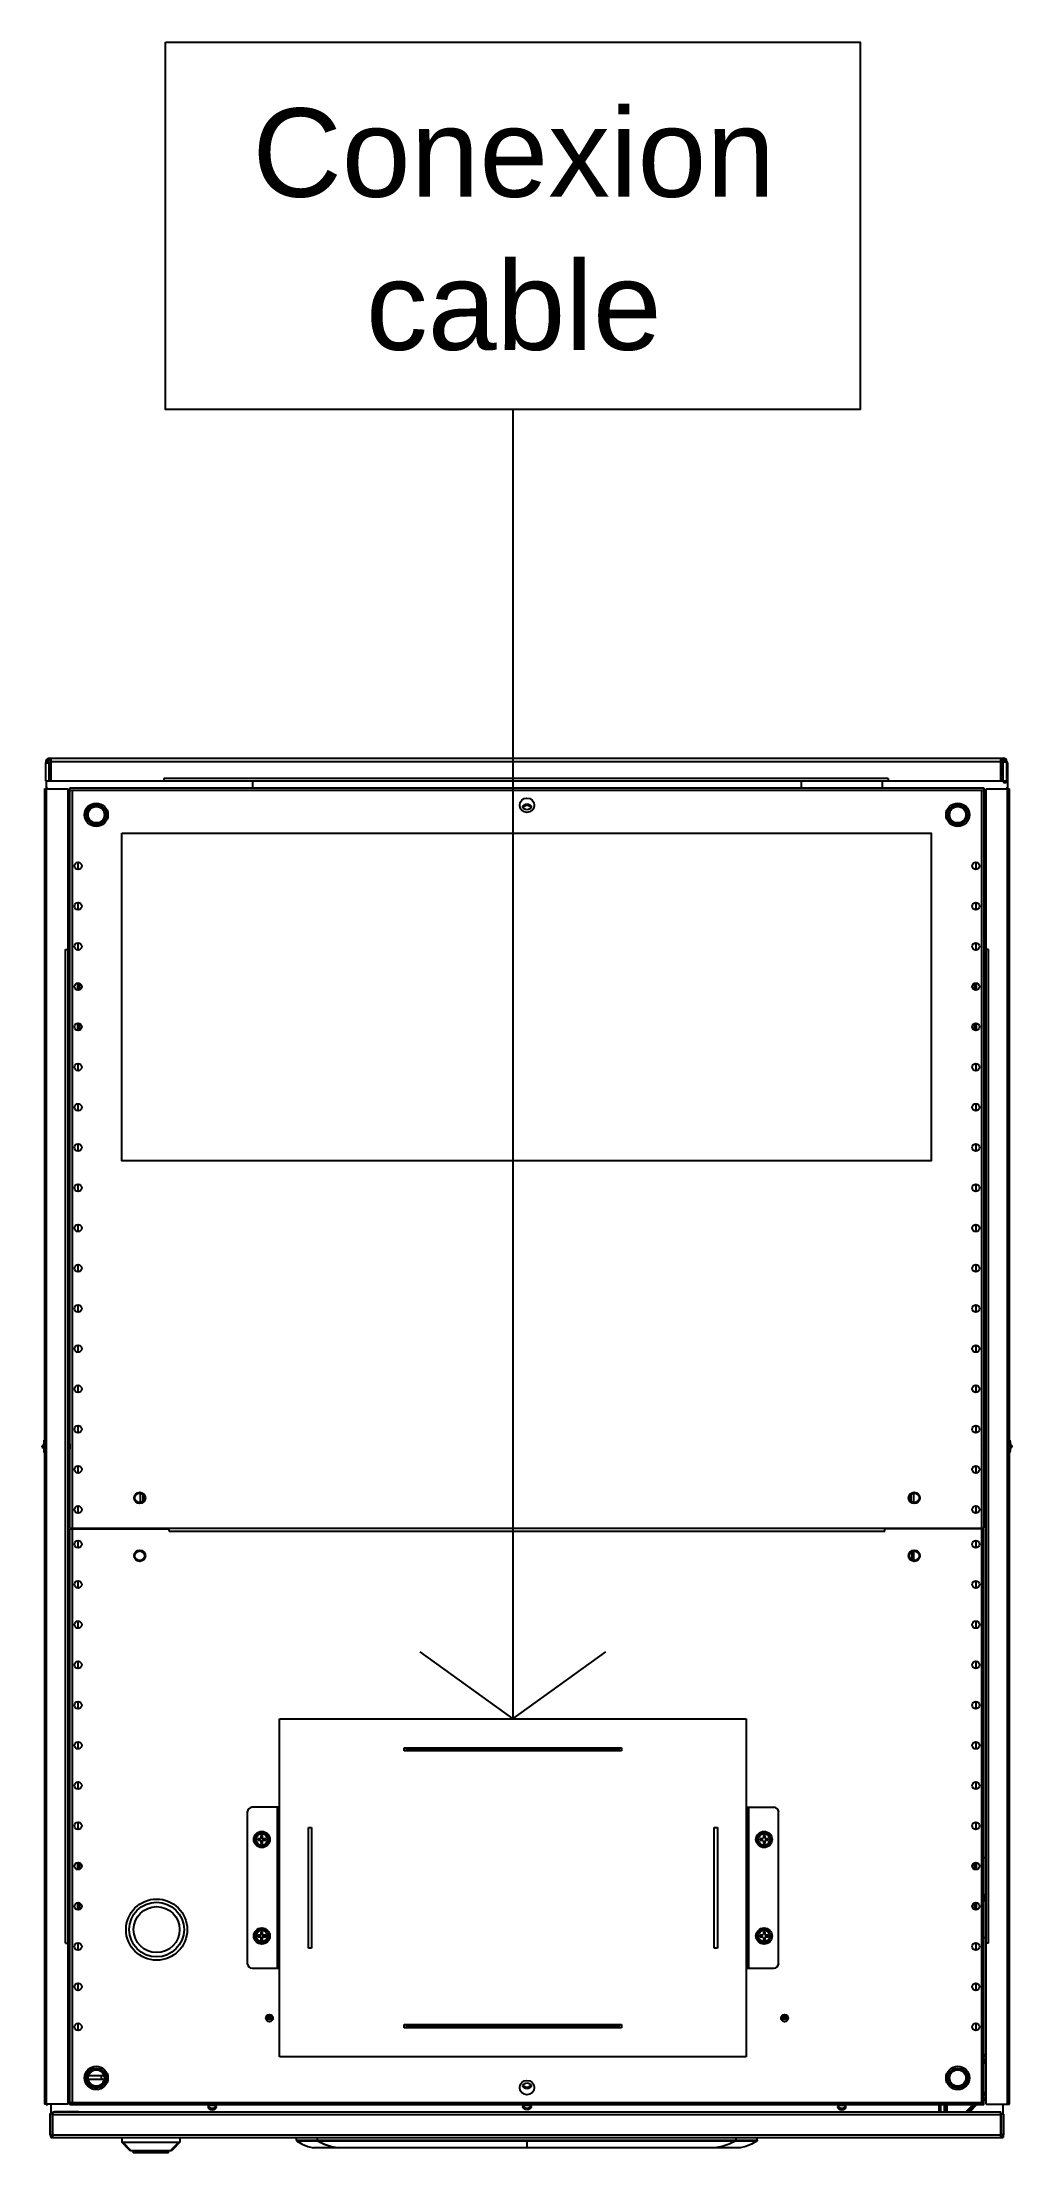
# Model space of a CAD drawing. Header units: millimetres. Extents: x 0 to 60, y -1 to 130.
import ezdxf
from ezdxf.enums import TextEntityAlignment as Align

# ---------------------------------------------------------------- set-up
doc = ezdxf.new("R2010")
doc.units = ezdxf.units.MM
doc.layers.add('DIMENSIONES', color=130, linetype='Continuous', lineweight=5)
doc.styles.get("Standard").update_dxf_attribs({"font": 'arial.ttf'})

msp = doc.modelspace()

# ---------------------------------------------------------------- linework, layer by layer
at = {"color": 7}
for p, q in [((29.09, 107.38), (29.09, 26.02)), ((23.32, 30.18), (29.09, 26.02)), ((29.09, 26.02), (34.87, 30.18))]:
    msp.add_line(p, q, dxfattribs=at)
at = {"color": 7, "linetype": 'Continuous'}
for p, q in [((0.06, 85.4), (0.06, 84.32)), ((0.41, 85.4), (0.06, 85.4)), ((0.42, 85.45), (0.18, 85.45)), ((0.38, 85.72), (59.54, 85.72)), ((0.38, 85.6), (0.42, 85.6)), ((0.41, 84.32), (0.41, 85.4)), ((0.42, 85.72), (0.42, 85.69)), ((0.42, 84.32), (0.42, 85.69)), ((59.4, 85.72), (59.4, 85.69)), ((59.4, 84.32), (59.4, 85.69)), ((59.54, 85.6), (59.4, 85.6)), ((59.41, 85.45), (59.4, 85.45)), ((59.41, 85.5), (59.41, 84.32)), ((59.41, 85.5), (59.76, 85.5)), ((59.76, 84.32), (59.76, 85.5)), ((59.82, 85.45), (59.76, 85.45)), ((59.82, 83.85), (59.82, 85.45)), ((0.06, 84.32), (0.41, 84.32)), ((0.12, 84.32), (0.12, 83.85)), ((0.42, 84.32), (59.4, 84.32)), ((7.42, 84.46), (7.42, 84.32)), ((12.92, 84.32), (12.92, 83.87)), ((47.02, 83.87), (47.02, 84.32)), ((52.02, 84.32), (52.02, 83.87)), ((52.4, 84.46), (52.4, 84.32)), ((59.41, 84.32), (59.76, 84.32)), ((0, 83.82), (0, 2.07)), ((0, 83.82), (1.45, 83.82)), ((0.1, 83.82), (0.1, 83.85)), ((0.1, 83.85), (0.22, 83.85)), ((0.22, 83.85), (0.22, 83.82)), ((1.45, 83.82), (1.45, 2.07)), ((1.59, 83.57), (1.45, 83.57)), ((1.59, 83.45), (1.45, 83.45)), ((1.59, 83.32), (1.45, 83.18)), ((1.59, 37.87), (1.59, 83.87)), ((1.59, 83.87), (58.34, 83.87)), ((1.59, 83.73), (1.74, 83.73)), ((29.73, 82.62), (29.71, 82.69)), ((29.87, 82.86), (29.97, 82.87)), ((58.2, 83.73), (58.34, 83.73)), ((58.34, 83.87), (58.34, 37.87)), ((58.49, 2.07), (58.49, 83.82)), ((58.49, 83.82), (59.94, 83.82)), ((59.72, 83.82), (59.72, 83.85)), ((59.84, 83.85), (59.72, 83.85)), ((59.84, 83.85), (59.84, 83.82)), ((59.94, 2.07), (59.94, 83.82)), ((1.45, 81.15), (1.59, 81.15)), ((1.59, 80.75), (1.45, 80.75)), ((2.08, 79.25), (2.08, 78.8)), ((2.08, 79.25), (2.08, 78.8)), ((57.86, 78.8), (57.86, 79.25)), ((57.86, 78.8), (57.86, 79.25)), ((2.08, 76.75), (2.08, 76.3)), ((2.08, 76.75), (2.08, 76.3)), ((57.86, 76.3), (57.86, 76.75)), ((57.86, 76.3), (57.86, 76.75)), ((1.31, 73.82), (1.45, 73.82)), ((1.45, 73.5), (1.59, 73.5)), ((2.08, 74.25), (2.08, 73.8)), ((2.08, 74.25), (2.08, 73.8)), ((57.86, 73.8), (57.86, 74.25)), ((57.86, 73.8), (57.86, 74.25)), ((58.34, 73.5), (58.49, 73.5)), ((58.63, 73.82), (58.49, 73.82)), ((1.45, 71.27), (1.46, 71.26)), ((1.45, 71.25), (1.47, 71.25)), ((2.06, 71.75), (2.06, 71.3)), ((2.17, 71.74), (2.17, 71.31)), ((57.77, 71.31), (57.77, 71.74)), ((57.88, 71.3), (57.88, 71.75)), ((58.47, 71.25), (58.49, 71.25)), ((1.47, 70.75), (1.45, 70.75)), ((58.49, 70.75), (58.47, 70.75)), ((58.49, 70.73), (58.48, 70.74)), ((1.59, 68.5), (1.45, 68.5)), ((2.06, 69.25), (2.06, 68.8)), ((2.17, 69.24), (2.17, 68.81)), ((57.77, 68.81), (57.77, 69.24)), ((57.88, 68.8), (57.88, 69.25)), ((58.49, 68.5), (58.34, 68.5)), ((2.08, 66.75), (2.08, 66.3)), ((2.08, 66.75), (2.08, 66.3)), ((57.86, 66.3), (57.86, 66.75)), ((57.86, 66.3), (57.86, 66.75)), ((2.08, 64.25), (2.08, 63.8)), ((2.08, 64.25), (2.08, 63.8)), ((57.86, 63.8), (57.86, 64.25)), ((57.86, 63.8), (57.86, 64.25)), ((2.08, 61.75), (2.08, 61.3)), ((2.08, 61.75), (2.08, 61.3)), ((57.86, 61.3), (57.86, 61.75)), ((57.86, 61.3), (57.86, 61.75)), ((2.08, 59.25), (2.08, 58.8)), ((2.08, 59.25), (2.08, 58.8)), ((57.86, 58.8), (57.86, 59.25)), ((57.86, 58.8), (57.86, 59.25)), ((2.08, 56.75), (2.08, 56.3)), ((2.08, 56.75), (2.08, 56.3)), ((57.86, 56.3), (57.86, 56.75)), ((57.86, 56.3), (57.86, 56.75)), ((2.08, 54.25), (2.08, 53.8)), ((2.08, 54.25), (2.08, 53.8)), ((57.86, 53.8), (57.86, 54.25)), ((57.86, 53.8), (57.86, 54.25)), ((2.08, 51.75), (2.08, 51.3)), ((2.08, 51.75), (2.08, 51.3)), ((57.86, 51.3), (57.86, 51.75)), ((57.86, 51.3), (57.86, 51.75)), ((2.08, 49.25), (2.08, 48.8)), ((2.08, 49.25), (2.08, 48.8)), ((57.86, 48.8), (57.86, 49.25)), ((57.86, 48.8), (57.86, 49.25)), ((2.08, 46.75), (2.08, 46.3)), ((2.08, 46.75), (2.08, 46.3)), ((57.86, 46.3), (57.86, 46.75)), ((57.86, 46.3), (57.86, 46.75)), ((-0.02, 43.33), (-0.05, 43.04)), ((-0.02, 42.57), (-0.02, 43.33)), ((0, 43.33), (-0.02, 43.33)), ((2.08, 44.25), (2.08, 43.8)), ((2.08, 44.25), (2.08, 43.8)), ((57.86, 43.8), (57.86, 44.25)), ((57.86, 43.8), (57.86, 44.25)), ((59.96, 43.33), (59.94, 43.33)), ((59.96, 43.33), (59.99, 43.04)), ((59.96, 43.33), (59.96, 42.57)), ((-0.05, 43.04), (-0.13, 42.99)), ((-0.13, 42.91), (-0.13, 42.99)), ((-0.13, 42.91), (-0.05, 42.86)), ((-0.05, 43.04), (-0.05, 42.86)), ((-0.05, 42.86), (-0.02, 42.57)), ((0, 42.57), (-0.02, 42.57)), ((1.5, 42.71), (1.45, 42.7)), ((58.44, 43.19), (58.49, 43.2)), ((59.96, 42.57), (59.94, 42.57)), ((59.99, 42.86), (59.96, 42.57)), ((59.99, 43.04), (60.07, 42.99)), ((59.99, 42.86), (59.99, 43.04)), ((60.07, 42.91), (59.99, 42.86)), ((60.07, 42.99), (60.07, 42.91)), ((2.08, 41.75), (2.08, 41.3)), ((2.08, 41.75), (2.08, 41.3)), ((57.86, 41.3), (57.86, 41.75)), ((57.86, 41.3), (57.86, 41.75)), ((5.97, 39.46), (5.97, 40.04)), ((5.97, 39.46), (5.97, 40.04)), ((6.14, 39.55), (6.14, 39.95)), ((6.17, 39.59), (6.17, 39.91)), ((53.77, 39.91), (53.77, 39.59)), ((53.8, 39.95), (53.8, 39.55)), ((53.97, 40.04), (53.97, 39.46)), ((53.97, 40.04), (53.97, 39.46)), ((2.08, 39.25), (2.08, 38.8)), ((2.08, 39.25), (2.08, 38.8)), ((57.86, 38.8), (57.86, 39.25)), ((57.86, 38.8), (57.86, 39.25)), ((1.59, 37.87), (7.74, 37.87)), ((1.59, 2.02), (1.59, 37.82)), ((1.59, 37.82), (7.74, 37.82)), ((2.08, 37.87), (2.08, 37.82)), ((2.08, 37.87), (2.08, 37.82)), ((2.08, 37.1), (2.08, 36.65)), ((2.08, 37.1), (2.08, 36.65)), ((7.74, 37.87), (7.74, 37.82)), ((7.74, 37.68), (7.74, 37.82)), ((52.2, 37.87), (58.34, 37.87)), ((52.2, 37.87), (52.2, 37.82)), ((52.2, 37.85), (52.47, 37.85)), ((58.34, 37.82), (52.2, 37.82)), ((52.2, 37.68), (52.2, 37.82)), ((52.47, 37.82), (52.47, 37.85)), ((57.86, 36.65), (57.86, 37.1)), ((57.86, 36.65), (57.86, 37.1)), ((58.34, 2.02), (58.34, 37.82)), ((53.78, 36.33), (53.8, 36.31)), ((53.8, 36.35), (53.8, 36.31)), ((53.97, 36.31), (53.8, 36.31)), ((53.97, 36.44), (53.97, 35.86)), ((53.97, 36.44), (53.97, 35.86)), ((2.08, 34.6), (2.08, 34.15)), ((2.08, 34.6), (2.08, 34.15)), ((57.86, 34.15), (57.86, 34.6)), ((57.86, 34.15), (57.86, 34.6)), ((2.08, 32.1), (2.08, 31.65)), ((2.08, 32.1), (2.08, 31.65)), ((57.86, 31.65), (57.86, 32.1)), ((57.86, 31.65), (57.86, 32.1)), ((2.08, 29.6), (2.08, 29.15)), ((2.08, 29.6), (2.08, 29.15)), ((57.86, 29.15), (57.86, 29.6)), ((57.86, 29.15), (57.86, 29.6)), ((2.08, 27.1), (2.08, 26.65)), ((2.08, 27.1), (2.08, 26.65)), ((57.86, 26.65), (57.86, 27.1)), ((57.86, 26.65), (57.86, 27.1)), ((14.59, 5.02), (14.59, 26.02)), ((14.59, 26.02), (43.59, 26.02)), ((43.59, 26.02), (43.59, 5.02)), ((2.08, 24.6), (2.08, 24.15)), ((2.08, 24.6), (2.08, 24.15)), ((22.34, 24.22), (35.84, 24.22)), ((22.34, 24.02), (22.34, 24.22)), ((35.84, 24.02), (22.34, 24.02)), ((22.48, 24.1), (22.48, 24.02)), ((22.59, 24.02), (22.59, 24.15)), ((22.59, 24.14), (35.59, 24.14)), ((35.59, 24.15), (35.59, 24.02)), ((35.72, 24.1), (35.72, 24.02)), ((35.84, 24.22), (35.84, 24.02)), ((57.86, 24.15), (57.86, 24.6)), ((57.86, 24.15), (57.86, 24.6)), ((2.08, 22.1), (2.08, 21.65)), ((2.08, 22.1), (2.08, 21.65)), ((57.86, 21.65), (57.86, 22.1)), ((57.86, 21.65), (57.86, 22.1)), ((12.59, 20.22), (12.59, 10.82)), ((14.59, 20.52), (12.9, 20.52)), ((14.5, 20.52), (14.5, 10.52)), ((43.59, 20.52), (45.3, 20.52)), ((43.69, 10.52), (43.69, 20.52)), ((45.59, 10.82), (45.59, 20.22)), ((2.08, 19.6), (2.08, 19.15)), ((2.08, 19.6), (2.08, 19.15)), ((13.06, 18.52), (13.28, 18.9)), ((13.28, 18.15), (13.06, 18.52)), ((13.4, 18.57), (13.25, 18.57)), ((13.25, 18.57), (13.25, 18.47)), ((13.25, 18.47), (13.4, 18.47)), ((13.28, 18.9), (13.71, 18.9)), ((13.55, 18.77), (13.44, 18.77)), ((13.44, 18.77), (13.44, 18.62)), ((13.44, 18.42), (13.44, 18.27)), ((13.55, 18.62), (13.55, 18.77)), ((13.55, 18.27), (13.55, 18.42)), ((13.75, 18.57), (13.59, 18.57)), ((13.59, 18.47), (13.75, 18.47)), ((13.93, 18.52), (13.71, 18.9)), ((13.71, 18.15), (13.93, 18.52)), ((13.75, 18.47), (13.75, 18.57)), ((16.4, 19.27), (16.59, 19.27)), ((16.4, 11.77), (16.4, 19.27)), ((16.59, 19.27), (16.59, 11.77)), ((41.59, 19.27), (41.8, 19.27)), ((41.59, 11.77), (41.59, 19.27)), ((41.8, 19.27), (41.8, 11.77)), ((44.26, 18.52), (44.48, 18.9)), ((44.48, 18.15), (44.26, 18.52)), ((44.59, 18.57), (44.44, 18.57)), ((44.44, 18.57), (44.44, 18.47)), ((44.44, 18.47), (44.59, 18.47)), ((44.48, 18.9), (44.91, 18.9)), ((44.75, 18.77), (44.65, 18.77)), ((44.65, 18.77), (44.65, 18.62)), ((44.65, 18.42), (44.65, 18.27)), ((44.75, 18.62), (44.75, 18.77)), ((44.75, 18.27), (44.75, 18.42)), ((44.94, 18.57), (44.8, 18.57)), ((44.8, 18.47), (44.94, 18.47)), ((45.13, 18.52), (44.91, 18.9)), ((44.91, 18.15), (45.13, 18.52)), ((44.94, 18.47), (44.94, 18.57)), ((57.86, 19.15), (57.86, 19.6)), ((57.86, 19.15), (57.86, 19.6)), ((1.45, 17.4), (1.59, 17.4)), ((2.06, 17.1), (2.06, 16.65)), ((2.17, 17.09), (2.17, 16.66)), ((13.28, 18.15), (13.71, 18.15)), ((13.44, 18.27), (13.55, 18.27)), ((44.48, 18.15), (44.91, 18.15)), ((44.65, 18.27), (44.75, 18.27)), ((57.77, 16.66), (57.77, 17.09)), ((57.88, 16.65), (57.88, 17.1)), ((58.34, 17.4), (58.49, 17.4)), ((1.45, 15.17), (1.46, 15.16)), ((1.45, 15.15), (1.47, 15.15)), ((1.47, 14.65), (1.45, 14.65)), ((2.06, 14.6), (2.06, 14.15)), ((2.17, 14.59), (2.17, 14.16)), ((57.77, 14.16), (57.77, 14.59)), ((57.88, 14.15), (57.88, 14.6)), ((58.47, 15.15), (58.49, 15.15)), ((58.49, 14.65), (58.47, 14.65)), ((58.49, 14.63), (58.48, 14.64)), ((1.31, 12.07), (1.45, 12.07)), ((1.59, 12.4), (1.45, 12.4)), ((2.08, 12.1), (2.08, 11.65)), ((2.08, 12.1), (2.08, 11.65)), ((13.06, 12.52), (13.28, 12.9)), ((13.28, 12.15), (13.06, 12.52)), ((13.4, 12.57), (13.25, 12.57)), ((13.25, 12.57), (13.25, 12.47)), ((13.25, 12.47), (13.4, 12.47)), ((13.28, 12.9), (13.71, 12.9)), ((13.28, 12.15), (13.71, 12.15)), ((13.55, 12.77), (13.44, 12.77)), ((13.44, 12.77), (13.44, 12.62)), ((13.44, 12.42), (13.44, 12.27)), ((13.44, 12.27), (13.55, 12.27)), ((13.55, 12.62), (13.55, 12.77)), ((13.55, 12.27), (13.55, 12.42)), ((13.75, 12.57), (13.59, 12.57)), ((13.59, 12.47), (13.75, 12.47)), ((13.93, 12.52), (13.71, 12.9)), ((13.71, 12.15), (13.93, 12.52)), ((13.75, 12.47), (13.75, 12.57)), ((44.26, 12.52), (44.48, 12.9)), ((44.48, 12.15), (44.26, 12.52)), ((44.59, 12.57), (44.44, 12.57)), ((44.44, 12.57), (44.44, 12.47)), ((44.44, 12.47), (44.59, 12.47)), ((44.48, 12.9), (44.91, 12.9)), ((44.48, 12.15), (44.91, 12.15)), ((44.75, 12.77), (44.65, 12.77)), ((44.65, 12.77), (44.65, 12.62)), ((44.65, 12.42), (44.65, 12.27)), ((44.65, 12.27), (44.75, 12.27)), ((44.75, 12.62), (44.75, 12.77)), ((44.75, 12.27), (44.75, 12.42)), ((44.94, 12.57), (44.8, 12.57)), ((44.8, 12.47), (44.94, 12.47)), ((45.13, 12.52), (44.91, 12.9)), ((44.91, 12.15), (45.13, 12.52)), ((44.94, 12.47), (44.94, 12.57)), ((57.86, 11.65), (57.86, 12.1)), ((57.86, 11.65), (57.86, 12.1)), ((58.49, 12.4), (58.34, 12.4)), ((58.63, 12.07), (58.49, 12.07)), ((12.9, 10.52), (14.59, 10.52)), ((16.59, 11.77), (16.4, 11.77)), ((41.8, 11.77), (41.59, 11.77)), ((43.59, 10.52), (45.3, 10.52)), ((2.08, 9.6), (2.08, 9.15)), ((2.08, 9.6), (2.08, 9.15)), ((57.86, 9.15), (57.86, 9.6)), ((57.86, 9.15), (57.86, 9.6)), ((2.08, 7.1), (2.08, 6.65)), ((2.08, 7.1), (2.08, 6.65)), ((14.19, 7.45), (13.75, 7.45)), ((14.19, 7.45), (13.75, 7.45)), ((13.78, 7.55), (14.16, 7.55)), ((22.34, 7.02), (35.84, 7.02)), ((22.34, 6.82), (22.34, 7.02)), ((35.84, 6.82), (22.34, 6.82)), ((22.48, 6.94), (22.48, 7.02)), ((22.59, 6.9), (22.59, 7.02)), ((22.59, 6.9), (35.59, 6.9)), ((35.59, 6.9), (35.59, 7.02)), ((35.72, 6.94), (35.72, 7.02)), ((35.84, 7.02), (35.84, 6.82)), ((46.19, 7.45), (45.75, 7.45)), ((46.19, 7.45), (45.75, 7.45)), ((45.78, 7.55), (46.16, 7.55)), ((57.86, 6.65), (57.86, 7.1)), ((57.86, 6.65), (57.86, 7.1)), ((1.45, 5.15), (1.59, 5.15)), ((1.59, 4.75), (1.45, 4.75)), ((43.59, 5.02), (14.59, 5.02)), ((58.34, 5.15), (58.49, 5.15)), ((58.49, 4.75), (58.34, 4.75)), ((3.72, 3.61), (2.72, 3.61)), ((2.74, 3.85), (3.7, 3.85)), ((30.07, 3.04), (29.97, 3.03)), ((30.21, 3.28), (30.23, 3.21)), ((58.34, 2.57), (58.49, 2.72)), ((1.45, 2.07), (0, 2.07)), ((0.1, 2.05), (0.1, 2.07)), ((0.1, 2.05), (0.22, 2.05)), ((0.22, 2.07), (0.22, 2.05)), ((0.36, 1.5), (0.51, 1.5)), ((0.36, 0.17), (0.36, 1.5)), ((0.39, 2.07), (0.39, 1.5)), ((0.51, 0.17), (0.51, 1.5)), ((0.53, 1.59), (59.39, 1.59)), ((0.53, 0), (0.53, 1.59)), ((2.09, 1.6), (0.68, 1.6)), ((1.74, 2.16), (1.59, 2.16)), ((58.34, 2.02), (1.59, 2.02)), ((10.18, 1.98), (10.16, 1.91)), ((10.22, 2.02), (10.18, 1.98)), ((30.07, 1.74), (29.97, 1.72)), ((30.17, 2.02), (30.21, 1.98)), ((30.21, 1.98), (30.23, 1.91)), ((49.28, 1.98), (49.26, 1.91)), ((49.32, 2.02), (49.28, 1.98)), ((55.57, 1.59), (55.57, 2.02)), ((55.97, 2.02), (55.97, 1.59)), ((57.36, 1.59), (57.8, 2.02)), ((57.89, 2.02), (57.46, 1.59)), ((58.34, 2.16), (58.2, 2.16)), ((58.34, 2.45), (58.49, 2.45)), ((58.34, 2.33), (58.49, 2.33)), ((58.49, 2.07), (59.94, 2.07)), ((59.39, 0), (59.39, 1.59)), ((59.56, 1.45), (59.41, 1.45)), ((59.41, 1.45), (59.41, 0.17)), ((59.55, 1.45), (59.55, 2.07)), ((59.56, 1.45), (59.56, 0.17)), ((59.72, 2.05), (59.72, 2.07)), ((59.84, 2.05), (59.72, 2.05)), ((59.84, 2.07), (59.84, 2.05)), ((0.39, 0.07), (0.39, 0.01)), ((0.39, 0.01), (0.47, 0.01)), ((0.51, 0.2), (0.53, 0.2)), ((0.53, 0), (59.39, 0)), ((4.81, 0), (4.81, -0.3)), ((8.41, 0), (8.41, -0.3)), ((15.65, -0.17), (15.65, 0)), ((44.27, -0.17), (44.27, 0)), ((59.44, 0.01), (59.55, 0.01)), ((59.55, 0.11), (59.55, 0.01)), ((5.26, -0.76), (4.81, -0.3)), ((4.81, -0.3), (8.41, -0.3)), ((4.87, -0.3), (8.34, -0.3)), ((5.37, -0.8), (7.85, -0.8)), ((5.51, -0.8), (5.51, -0.95)), ((7.71, -0.95), (5.51, -0.95)), ((7.71, -0.95), (7.71, -0.8)), ((8.41, -0.3), (7.95, -0.76)), ((15.66, -0.2), (44.26, -0.2)), ((15.67, -0.21), (16.01, -0.41)), ((15.67, -0.21), (15.67, -0.21)), ((43.18, -0.65), (16.74, -0.65)), ((41.62, -0.65), (18.29, -0.65)), ((44.24, -0.21), (43.91, -0.41)), ((44.25, -0.21), (44.24, -0.21))]:
    msp.add_line(p, q, dxfattribs=at)
at = {"color": 9, "linetype": 'Continuous'}
for p, q in [((0.14, 85.61), (0.23, 85.53)), ((0.18, 85.65), (0.25, 85.56)), ((0.28, 85.4), (0.28, 84.32)), ((0.38, 85.72), (0.38, 85.6)), ((0.42, 85.31), (0.41, 85.31)), ((59.4, 85.5), (0.42, 85.5)), ((59.41, 85.31), (59.4, 85.31)), ((59.54, 85.72), (59.54, 85.6)), ((59.54, 84.32), (59.54, 85.5)), ((59.64, 85.69), (59.58, 85.59)), ((59.68, 85.66), (59.6, 85.57)), ((59.82, 85.31), (59.76, 85.31)), ((52.4, 84.46), (7.42, 84.46)), ((0.14, 2.07), (0.14, 83.82)), ((1.45, 83.59), (1.59, 83.59)), ((1.59, 83.18), (1.45, 83.04)), ((1.74, 37.87), (1.74, 83.73)), ((1.74, 83.73), (58.2, 83.73)), ((58.2, 83.73), (58.2, 37.87)), ((59.8, 2.07), (59.8, 83.82)), ((1.59, 81.25), (1.45, 81.25)), ((1.45, 81.05), (1.59, 81.05)), ((1.59, 80.85), (1.45, 80.85)), ((1.31, 12.07), (1.31, 73.82)), ((58.63, 12.07), (58.63, 73.82)), ((1.52, 71.16), (1.52, 70.84)), ((58.42, 70.84), (58.42, 71.16)), ((1.52, 43.17), (1.52, 42.73)), ((1.56, 42.77), (1.56, 43.13)), ((1.57, 43.11), (1.57, 42.79)), ((58.37, 42.79), (58.37, 43.11)), ((58.38, 43.13), (58.38, 42.77)), ((58.42, 42.73), (58.42, 43.17)), ((1.74, 2.16), (1.74, 37.82)), ((7.74, 37.87), (52.2, 37.87)), ((7.74, 37.68), (52.2, 37.68)), ((58.2, 37.82), (58.2, 2.16)), ((53.87, 36.31), (53.87, 35.89)), ((22.53, 24.16), (35.66, 24.16)), ((22.9, 24.14), (22.9, 24.02)), ((35.3, 24.14), (35.3, 24.02)), ((14.48, 10.52), (14.48, 20.52)), ((43.72, 20.52), (43.72, 10.52)), ((1.52, 15.06), (1.52, 14.74)), ((58.42, 14.74), (58.42, 15.06)), ((14.17, 7.33), (13.77, 7.33)), ((14.17, 7.33), (13.77, 7.33)), ((35.66, 6.88), (22.53, 6.88)), ((22.9, 6.9), (22.9, 7.02)), ((35.3, 6.9), (35.3, 7.02)), ((46.17, 7.33), (45.77, 7.33)), ((46.17, 7.33), (45.77, 7.33)), ((1.45, 5.05), (1.59, 5.05)), ((1.59, 4.85), (1.45, 4.85)), ((1.45, 4.65), (1.59, 4.65)), ((58.34, 5.05), (58.49, 5.05)), ((58.49, 4.85), (58.34, 4.85)), ((58.34, 4.65), (58.49, 4.65)), ((3.54, 3.61), (3.54, 3.85)), ((58.34, 2.72), (58.49, 2.86)), ((0.51, 1.43), (0.53, 1.43)), ((0.53, 1.42), (59.39, 1.42)), ((0.68, 1.6), (0.68, 1.59)), ((58.2, 2.16), (1.74, 2.16)), ((2.09, 1.6), (2.09, 1.59)), ((10.2, 2), (10.64, 2)), ((29.75, 2), (30.19, 2)), ((49.3, 2), (49.74, 2)), ((55.67, 1.59), (55.67, 2.02)), ((55.87, 2.02), (55.87, 1.59)), ((56.07, 1.59), (56.07, 2.02)), ((57.22, 1.59), (57.65, 2.02)), ((58.49, 2.31), (58.34, 2.31)), ((0.36, 0.17), (0.51, 0.17)), ((0.53, 0.17), (59.39, 0.17)), ((16.96, -0.17), (16.96, 0)), ((42.96, -0.17), (42.96, 0)), ((59.56, 0.17), (59.41, 0.17)), ((4.87, -0.3), (5.37, -0.8)), ((7.84, -0.8), (8.34, -0.3)), ((15.67, -0.21), (15.67, -0.21)), ((15.67, -0.21), (15.67, -0.21)), ((16.2, -0.21), (16.53, -0.21)), ((16.74, -0.65), (16.72, -0.65)), ((16.77, -0.65), (16.74, -0.65)), ((17.2, -0.65), (16.77, -0.65)), ((16.96, -0.17), (22.35, -0.17)), ((16.96, -0.17), (16.96, -0.2)), ((16.96, -0.2), (16.96, -0.21)), ((16.96, -0.21), (16.97, -0.21)), ((16.96, -0.21), (16.96, -0.21)), ((16.97, -0.17), (16.97, -0.21)), ((17.65, -0.65), (17.2, -0.65)), ((17.91, -0.65), (17.65, -0.65)), ((18.16, -0.65), (17.91, -0.65)), ((18.28, -0.65), (18.16, -0.65)), ((25.78, -0.65), (18.28, -0.65)), ((18.28, -0.65), (18.28, -0.65)), ((29.96, -0.65), (25.78, -0.65)), ((29.96, -0.17), (29.96, -0.21)), ((29.96, -0.2), (29.96, -0.65)), ((34.12, -0.65), (29.96, -0.65)), ((41.64, -0.65), (34.12, -0.65)), ((37.62, -0.17), (42.94, -0.17)), ((41.64, -0.65), (41.64, -0.65)), ((42.28, -0.65), (42.01, -0.65)), ((42.62, -0.65), (42.28, -0.65)), ((42.94, -0.17), (43.16, -0.17)), ((42.94, -0.17), (42.94, -0.21)), ((42.94, -0.21), (42.96, -0.21)), ((42.96, -0.17), (42.96, -0.21)), ((43.18, -0.65), (43.14, -0.65)), ((43.2, -0.65), (43.18, -0.65)), ((43.6, -0.21), (44.23, -0.21)), ((44.23, -0.21), (44.24, -0.21)), ((44.24, -0.21), (44.24, -0.21)), ((44.24, -0.21), (44.24, -0.21))]:
    msp.add_line(p, q, dxfattribs=at)
at = {"color": 6, "linetype": 'Continuous'}
for p, q in [((15.66, -0.2), (16, -0.41)), ((16, -0.41), (16.35, -0.56)), ((16.35, -0.56), (16.72, -0.65)), ((43.56, -0.56), (43.2, -0.65)), ((43.92, -0.41), (43.56, -0.56)), ((44.26, -0.2), (43.92, -0.41))]:
    msp.add_line(p, q, dxfattribs=at)
at = {"color": 7}
for points in [[(7.52, 130.21), (50.67, 130.21), (50.67, 107.38), (7.52, 107.38)], [(4.8, 81.05), (55.07, 81.05), (55.07, 60.69), (4.8, 60.69)]]:
    msp.add_lwpolyline(points, close=True, dxfattribs=at)
at = {"color": 7, "linetype": 'Continuous'}
for points in [[(29.71, 82.69), (29.73, 82.76), (29.79, 82.82), (29.87, 82.86)], [(29.79, 82.71), (29.73, 82.66), (29.73, 82.64)], [(29.97, 82.77), (29.87, 82.75), (29.79, 82.71)], [(29.97, 82.87), (30.07, 82.86), (30.15, 82.82), (30.21, 82.76), (30.23, 82.69)], [(30.15, 82.71), (30.07, 82.75), (29.97, 82.77)], [(30.23, 82.69), (30.21, 82.62), (30.15, 82.56), (30.07, 82.52), (29.97, 82.51)], [(30.22, 82.64), (30.21, 82.65), (30.15, 82.71)], [(29.97, 82.51), (29.87, 82.52), (29.79, 82.56), (29.73, 82.62)], [(1.47, 71.24), (1.46, 71.24), (1.45, 71.23)], [(1.46, 71.26), (1.49, 71.22), (1.52, 71.16)], [(1.52, 71.16), (1.54, 71.1), (1.55, 71.03), (1.55, 70.97), (1.54, 70.9), (1.52, 70.84), (1.49, 70.78)], [(58.42, 70.84), (58.4, 70.9), (58.39, 70.97), (58.39, 71.03), (58.4, 71.1), (58.42, 71.16), (58.45, 71.22)], [(58.48, 70.74), (58.45, 70.78), (58.42, 70.84)], [(58.45, 71.22), (58.48, 71.26), (58.49, 71.27)], [(58.49, 71.23), (58.48, 71.24), (58.47, 71.24)], [(1.49, 70.78), (1.46, 70.74), (1.45, 70.73)], [(1.45, 70.77), (1.46, 70.76), (1.47, 70.76)], [(58.47, 70.76), (58.48, 70.76), (58.49, 70.77)], [(1.45, 43.2), (1.5, 43.19), (1.56, 43.13), (1.59, 43.05)], [(1.48, 43.19), (1.46, 43.19), (1.45, 43.18)], [(1.45, 42.72), (1.46, 42.71), (1.48, 42.7)], [(1.59, 42.84), (1.56, 42.77), (1.5, 42.71)], [(58.34, 43.05), (58.38, 43.13), (58.44, 43.19)], [(58.49, 42.7), (58.44, 42.71), (58.38, 42.76), (58.34, 42.84)], [(58.49, 43.18), (58.48, 43.19), (58.46, 43.19)], [(58.46, 42.7), (58.48, 42.71), (58.49, 42.72)], [(22.53, 24.16), (22.54, 24.16), (22.55, 24.16), (22.56, 24.16), (22.57, 24.16), (22.57, 24.16), (22.58, 24.16), (22.58, 24.16), (22.59, 24.16), (22.59, 24.15), (22.59, 24.15), (22.59, 24.15), (22.59, 24.15)], [(22.53, 24.16), (22.54, 24.16), (22.55, 24.16), (22.56, 24.15), (22.57, 24.14), (22.57, 24.13), (22.58, 24.12)], [(22.58, 24.12), (22.58, 24.11), (22.59, 24.09), (22.59, 24.08), (22.59, 24.06), (22.59, 24.04)], [(35.66, 24.16), (35.65, 24.16), (35.64, 24.16), (35.63, 24.16), (35.62, 24.16), (35.62, 24.16), (35.61, 24.16), (35.61, 24.16), (35.6, 24.16), (35.6, 24.15), (35.6, 24.15), (35.6, 24.15), (35.59, 24.15)], [(35.61, 24.12), (35.61, 24.11), (35.6, 24.09), (35.6, 24.08), (35.6, 24.06), (35.59, 24.04)], [(35.66, 24.16), (35.65, 24.16), (35.64, 24.16), (35.63, 24.15), (35.62, 24.14), (35.62, 24.13), (35.61, 24.12)], [(1.47, 15.14), (1.46, 15.14), (1.45, 15.13)], [(1.49, 14.68), (1.46, 14.64), (1.45, 14.63)], [(1.45, 14.67), (1.46, 14.66), (1.47, 14.66)], [(1.46, 15.16), (1.49, 15.12), (1.52, 15.06)], [(1.52, 15.06), (1.54, 15), (1.55, 14.93), (1.55, 14.87), (1.54, 14.8), (1.52, 14.74), (1.49, 14.68)], [(58.42, 14.74), (58.4, 14.8), (58.39, 14.87), (58.39, 14.93), (58.4, 15), (58.42, 15.06), (58.45, 15.12)], [(58.48, 14.64), (58.45, 14.68), (58.42, 14.74)], [(58.45, 15.12), (58.48, 15.16), (58.49, 15.17)], [(58.49, 15.13), (58.48, 15.14), (58.47, 15.14)], [(58.47, 14.66), (58.48, 14.66), (58.49, 14.67)], [(22.53, 6.88), (22.54, 6.89), (22.55, 6.89), (22.56, 6.9), (22.57, 6.91), (22.57, 6.92), (22.58, 6.93)], [(22.53, 6.88), (22.54, 6.88), (22.55, 6.89), (22.56, 6.89), (22.57, 6.89), (22.57, 6.89), (22.58, 6.89), (22.58, 6.89), (22.59, 6.89), (22.59, 6.9), (22.59, 6.9), (22.59, 6.9), (22.59, 6.9)], [(22.58, 6.93), (22.58, 6.94), (22.59, 6.96), (22.59, 6.97), (22.59, 6.99), (22.59, 7)], [(35.61, 6.93), (35.61, 6.94), (35.6, 6.96), (35.6, 6.97), (35.6, 6.99), (35.59, 7)], [(35.66, 6.88), (35.65, 6.88), (35.64, 6.89), (35.63, 6.89), (35.62, 6.89), (35.62, 6.89), (35.61, 6.89), (35.61, 6.89), (35.6, 6.89), (35.6, 6.9), (35.6, 6.9), (35.6, 6.9), (35.59, 6.9)], [(35.66, 6.88), (35.65, 6.89), (35.64, 6.89), (35.63, 6.9), (35.62, 6.91), (35.62, 6.92), (35.61, 6.93)], [(29.71, 3.21), (29.73, 3.28), (29.79, 3.34), (29.87, 3.38), (29.97, 3.39)], [(29.97, 3.03), (29.87, 3.04), (29.79, 3.08), (29.73, 3.14), (29.71, 3.21)], [(29.72, 3.26), (29.73, 3.25), (29.79, 3.19)], [(29.79, 3.19), (29.87, 3.15), (29.97, 3.13)], [(29.97, 3.39), (30.07, 3.38), (30.15, 3.34), (30.21, 3.28)], [(29.97, 3.13), (30.07, 3.15), (30.15, 3.19)], [(30.23, 3.21), (30.21, 3.14), (30.15, 3.08), (30.07, 3.04)], [(30.15, 3.19), (30.21, 3.24), (30.21, 3.26)], [(10.16, 1.91), (10.18, 1.84), (10.24, 1.78), (10.32, 1.74), (10.42, 1.72)], [(10.17, 1.96), (10.18, 1.94), (10.24, 1.88)], [(10.24, 1.88), (10.32, 1.84), (10.42, 1.83)], [(10.42, 1.72), (10.52, 1.74), (10.6, 1.78), (10.66, 1.84), (10.68, 1.91)], [(10.42, 1.83), (10.52, 1.84), (10.6, 1.88)], [(10.6, 1.88), (10.66, 1.94), (10.67, 1.96)], [(10.68, 1.91), (10.66, 1.98), (10.62, 2.02)], [(29.71, 1.91), (29.73, 1.98), (29.77, 2.02)], [(29.97, 1.72), (29.87, 1.74), (29.79, 1.78), (29.73, 1.84), (29.71, 1.91)], [(29.72, 1.96), (29.73, 1.94), (29.79, 1.88)], [(29.79, 1.88), (29.87, 1.84), (29.97, 1.83)], [(29.97, 1.83), (30.07, 1.84), (30.15, 1.88)], [(30.23, 1.91), (30.21, 1.84), (30.15, 1.78), (30.07, 1.74)], [(30.15, 1.88), (30.21, 1.94), (30.21, 1.96)], [(49.26, 1.91), (49.28, 1.84), (49.34, 1.78), (49.42, 1.74), (49.52, 1.72)], [(49.27, 1.96), (49.28, 1.94), (49.34, 1.88)], [(49.34, 1.88), (49.42, 1.84), (49.52, 1.83)], [(49.52, 1.72), (49.62, 1.74), (49.7, 1.78), (49.76, 1.84), (49.78, 1.91)], [(49.52, 1.83), (49.62, 1.84), (49.7, 1.88)], [(49.7, 1.88), (49.76, 1.94), (49.77, 1.96)], [(49.78, 1.91), (49.76, 1.98), (49.72, 2.02)], [(15.65, -0.17), (15.65, -0.18), (15.66, -0.2)], [(16.01, -0.41), (16.36, -0.56), (16.72, -0.65)], [(43.91, -0.41), (43.56, -0.56), (43.2, -0.65)], [(44.27, -0.17), (44.26, -0.18), (44.26, -0.2)]]:
    msp.add_lwpolyline(points, dxfattribs=at)
at = {"color": 9, "linetype": 'Continuous'}
for points in [[(15.65, -0.17), (15.65, -0.17), (15.67, -0.17), (15.69, -0.17), (15.73, -0.17)], [(15.67, -0.21), (15.68, -0.21), (15.69, -0.21), (16.2, -0.21)], [(15.73, -0.17), (15.78, -0.17), (15.86, -0.17), (15.97, -0.17), (16.11, -0.17)], [(16.11, -0.17), (16.3, -0.17), (16.52, -0.17), (16.75, -0.17), (16.96, -0.17)], [(16.53, -0.21), (16.75, -0.21), (16.96, -0.21)], [(16.96, -0.2), (17.38, -0.41), (17.82, -0.56), (18.28, -0.65)], [(16.97, -0.21), (19.8, -0.21), (22.35, -0.21), (24.74, -0.21), (27.24, -0.21), (29.96, -0.21)], [(16.97, -0.21), (17.39, -0.41), (17.83, -0.56), (18.28, -0.65)], [(22.35, -0.17), (24.74, -0.17), (27.24, -0.17), (29.96, -0.17)], [(29.96, -0.17), (32.72, -0.17), (35.23, -0.17), (37.62, -0.17)], [(29.96, -0.21), (32.72, -0.21), (35.23, -0.21), (37.62, -0.21), (42.94, -0.21)], [(42.96, -0.2), (42.53, -0.41), (42.09, -0.56), (41.64, -0.65)], [(42.94, -0.21), (42.53, -0.41), (42.09, -0.56), (41.64, -0.65)], [(42.01, -0.65), (41.75, -0.65), (41.64, -0.65)], [(43.14, -0.65), (42.72, -0.65), (42.62, -0.65)], [(42.96, -0.21), (43.16, -0.21), (43.38, -0.21), (43.6, -0.21)], [(43.16, -0.17), (43.39, -0.17), (43.61, -0.17)], [(43.61, -0.17), (43.8, -0.17), (43.94, -0.17), (44.05, -0.17), (44.13, -0.17), (44.19, -0.17)], [(44.19, -0.17), (44.23, -0.17), (44.25, -0.17), (44.26, -0.17), (44.27, -0.17)]]:
    msp.add_lwpolyline(points, dxfattribs=at)
at = {"color": 7, "linetype": 'Continuous'}
for centre, radius in [((3.22, 82.2), 0.725), ((3.22, 82.2), 0.51), ((3.22, 82.2), 0.51), ((29.97, 82.79), 0.45), ((56.72, 82.2), 0.725), ((56.72, 82.2), 0.51), ((56.72, 82.2), 0.51), ((2.09, 79.02), 0.225), ((57.84, 79.02), 0.225), ((2.09, 76.52), 0.225), ((57.84, 76.52), 0.225), ((2.09, 74.02), 0.225), ((57.84, 74.02), 0.225), ((2.09, 71.52), 0.225), ((57.84, 71.52), 0.225), ((2.09, 69.02), 0.225), ((57.84, 69.02), 0.225), ((2.09, 66.52), 0.225), ((57.84, 66.52), 0.225), ((2.09, 64.02), 0.225), ((57.84, 64.02), 0.225), ((2.09, 61.52), 0.225), ((57.84, 61.52), 0.225), ((2.09, 59.02), 0.225), ((57.84, 59.02), 0.225), ((2.09, 56.52), 0.225), ((57.84, 56.52), 0.225), ((2.09, 54.02), 0.225), ((57.84, 54.02), 0.225), ((2.09, 51.52), 0.225), ((57.84, 51.52), 0.225), ((2.09, 49.02), 0.225), ((57.84, 49.02), 0.225), ((2.09, 46.52), 0.225), ((57.84, 46.52), 0.225), ((2.09, 44.02), 0.225), ((57.84, 44.02), 0.225), ((2.09, 41.52), 0.225), ((57.84, 41.52), 0.225), ((5.92, 39.75), 0.35), ((5.92, 39.75), 0.3), ((54.02, 39.75), 0.35), ((54.02, 39.75), 0.3), ((2.09, 39.02), 0.225), ((57.84, 39.02), 0.225), ((2.09, 36.87), 0.225), ((57.84, 36.87), 0.225), ((5.92, 36.15), 0.35), ((5.92, 36.15), 0.3), ((54.02, 36.15), 0.35), ((54.02, 36.15), 0.3), ((2.09, 34.37), 0.225), ((57.84, 34.37), 0.225), ((2.09, 31.87), 0.225), ((57.84, 31.87), 0.225), ((2.09, 29.37), 0.225), ((57.84, 29.37), 0.225), ((2.09, 26.87), 0.225), ((57.84, 26.87), 0.225), ((2.09, 24.37), 0.225), ((57.84, 24.37), 0.225), ((2.09, 21.87), 0.225), ((57.84, 21.87), 0.225), ((2.09, 19.37), 0.225), ((13.5, 18.52), 0.5), ((13.5, 18.52), 0.35), ((44.69, 18.52), 0.5), ((44.69, 18.52), 0.35), ((57.84, 19.37), 0.225), ((2.09, 16.87), 0.225), ((57.84, 16.87), 0.225), ((2.09, 14.37), 0.225), ((6.97, 12.92), 1.9), ((57.84, 14.37), 0.225), ((6.97, 12.92), 1.43), ((2.09, 11.87), 0.225), ((13.5, 12.52), 0.5), ((13.5, 12.52), 0.35), ((44.69, 12.52), 0.5), ((44.69, 12.52), 0.35), ((57.84, 11.87), 0.225), ((2.09, 9.37), 0.225), ((57.84, 9.37), 0.225), ((2.09, 6.87), 0.225), ((13.97, 7.42), 0.225), ((45.97, 7.42), 0.225), ((57.84, 6.87), 0.225), ((3.22, 3.7), 0.725), ((3.22, 3.7), 0.51), ((56.72, 3.7), 0.725), ((56.72, 3.7), 0.51), ((56.72, 3.7), 0.51), ((29.97, 3.1), 0.45)]:
    msp.add_circle(centre, radius, dxfattribs=at)
at = {"color": 9, "linetype": 'Continuous'}
for centre, radius in [((3.22, 82.2), 0.61), ((56.72, 82.2), 0.61), ((6.97, 12.92), 1.7), ((3.22, 3.7), 0.61), ((56.72, 3.7), 0.61)]:
    msp.add_circle(centre, radius, dxfattribs=at)
at = {"color": 7, "linetype": 'Continuous'}
for centre, radius, start, end in [((0.38, 85.4), 0.32, 90, 180), ((0.38, 85.4), 0.2, 90, 180), ((59.54, 85.5), 0.22, 0, 90), ((59.54, 85.5), 0.1, 1.0191, 90), ((59.64, 84.32), 0.12, 180.8407, 0), ((22.53, 24.1), 0.06, 90, 180), ((35.66, 24.1), 0.06, 0, 90), ((12.9, 20.22), 0.3, 90, 180), ((45.3, 20.22), 0.3, 0, 90), ((13.5, 18.52), 0.408, 171.5992, 188.4008), ((13.5, 18.52), 0.385, 139.7755, 160.2245), ((13.5, 18.52), 0.385, 199.7755, 220.2245), ((13.5, 18.52), 0.408, 111.5992, 128.4008), ((13.4, 18.62), 0.05, 270, 0), ((13.4, 18.42), 0.05, 0, 90), ((13.5, 18.52), 0.385, 79.7755, 100.2245), ((13.59, 18.62), 0.05, 180, 270), ((13.59, 18.42), 0.05, 90, 180), ((13.5, 18.52), 0.408, 51.5992, 68.4008), ((13.5, 18.52), 0.385, 19.7755, 40.2245), ((13.5, 18.52), 0.385, 319.7755, 340.2245), ((13.5, 18.52), 0.408, 351.5992, 8.4008), ((44.69, 18.52), 0.408, 171.5992, 188.4008), ((44.69, 18.52), 0.385, 139.7755, 160.2245), ((44.69, 18.52), 0.385, 199.7755, 220.2245), ((44.69, 18.52), 0.408, 111.5992, 128.4008), ((44.59, 18.62), 0.05, 270, 0), ((44.59, 18.42), 0.05, 0, 90), ((44.69, 18.52), 0.385, 79.7755, 100.2245), ((44.8, 18.62), 0.05, 180, 270), ((44.8, 18.42), 0.05, 90, 180), ((44.69, 18.52), 0.408, 51.5992, 68.4008), ((44.69, 18.52), 0.385, 19.7755, 40.2245), ((44.69, 18.52), 0.385, 319.7755, 340.2245), ((44.69, 18.52), 0.408, 351.5992, 8.4008), ((13.5, 18.52), 0.408, 231.5992, 248.4008), ((13.5, 18.52), 0.385, 259.7755, 280.2245), ((13.5, 18.52), 0.408, 291.5992, 308.4008), ((44.69, 18.52), 0.408, 231.5992, 248.4008), ((44.69, 18.52), 0.385, 259.7755, 280.2245), ((44.69, 18.52), 0.408, 291.5992, 308.4008), ((13.5, 12.52), 0.408, 171.5992, 188.4008), ((13.5, 12.52), 0.385, 139.7755, 160.2245), ((13.5, 12.52), 0.385, 199.7755, 220.2245), ((13.5, 12.52), 0.408, 111.5992, 128.4008), ((13.5, 12.52), 0.408, 231.5992, 248.4008), ((13.4, 12.62), 0.05, 270, 0), ((13.4, 12.42), 0.05, 0, 90), ((13.5, 12.52), 0.385, 79.7755, 100.2245), ((13.5, 12.52), 0.385, 259.7755, 280.2245), ((13.59, 12.62), 0.05, 180, 270), ((13.59, 12.42), 0.05, 90, 180), ((13.5, 12.52), 0.408, 51.5992, 68.4008), ((13.5, 12.52), 0.408, 291.5992, 308.4008), ((13.5, 12.52), 0.385, 19.7755, 40.2245), ((13.5, 12.52), 0.385, 319.7755, 340.2245), ((13.5, 12.52), 0.408, 351.5992, 8.4008), ((44.69, 12.52), 0.408, 171.5992, 188.4008), ((44.69, 12.52), 0.385, 139.7755, 160.2245), ((44.69, 12.52), 0.385, 199.7755, 220.2245), ((44.69, 12.52), 0.408, 111.5992, 128.4008), ((44.69, 12.52), 0.408, 231.5992, 248.4008), ((44.59, 12.62), 0.05, 270, 0), ((44.59, 12.42), 0.05, 0, 90), ((44.69, 12.52), 0.385, 79.7755, 100.2245), ((44.69, 12.52), 0.385, 259.7755, 280.2245), ((44.8, 12.62), 0.05, 180, 270), ((44.8, 12.42), 0.05, 90, 180), ((44.69, 12.52), 0.408, 51.5992, 68.4008), ((44.69, 12.52), 0.408, 291.5992, 308.4008), ((44.69, 12.52), 0.385, 19.7755, 40.2245), ((44.69, 12.52), 0.385, 319.7755, 340.2245), ((44.69, 12.52), 0.408, 351.5992, 8.4008), ((12.9, 10.82), 0.3, 180, 270), ((45.3, 10.82), 0.3, 270, 0), ((22.53, 6.94), 0.06, 180, 270), ((35.66, 6.94), 0.06, 270, 0), ((3.22, 3.7), 0.51, 17.2413, 162.7559), ((3.22, 3.7), 0.51, 190.1729, 349.8292), ((0.68, 1.43), 0.17, 152.1918, 180), ((0.68, 1.43), 0.17, 90, 109.3675), ((2.13, 2.08), 0.1, 216.7945, 225), ((2.09, 1.43), 0.17, 70.6325, 90), ((0.53, 0.17), 0.17, 180, 270), ((0.53, 0.17), 0.02, 180, 270), ((59.39, 0.17), 0.17, 270, 0), ((59.39, 0.17), 0.02, 270, 0), ((5.37, -0.65), 0.15, 225, 270), ((7.85, -0.65), 0.15, 270, 315), ((15.7, -0.17), 0.05, 181, 217.0159), ((16.74, -0.55), 0.1, 260.7452, 270.0003), ((43.18, -0.55), 0.1, 270, 279.2575), ((44.22, -0.17), 0.05, 322.9841, 359)]:
    msp.add_arc(centre, radius, start, end, dxfattribs=at)

# ---------------------------------------------------------------- texts
at = {"layer": 'DIMENSIONES', "color": 7, "linetype": 'Continuous', "lineweight": 18}
for s, p in [('Conexion', (29.15, 123.46)), ('cable', (29.15, 113.95))]:
    msp.add_text(s, height=5.5, dxfattribs=at).set_placement(p, align=Align.MIDDLE)

doc.saveas('drawing.dxf')
